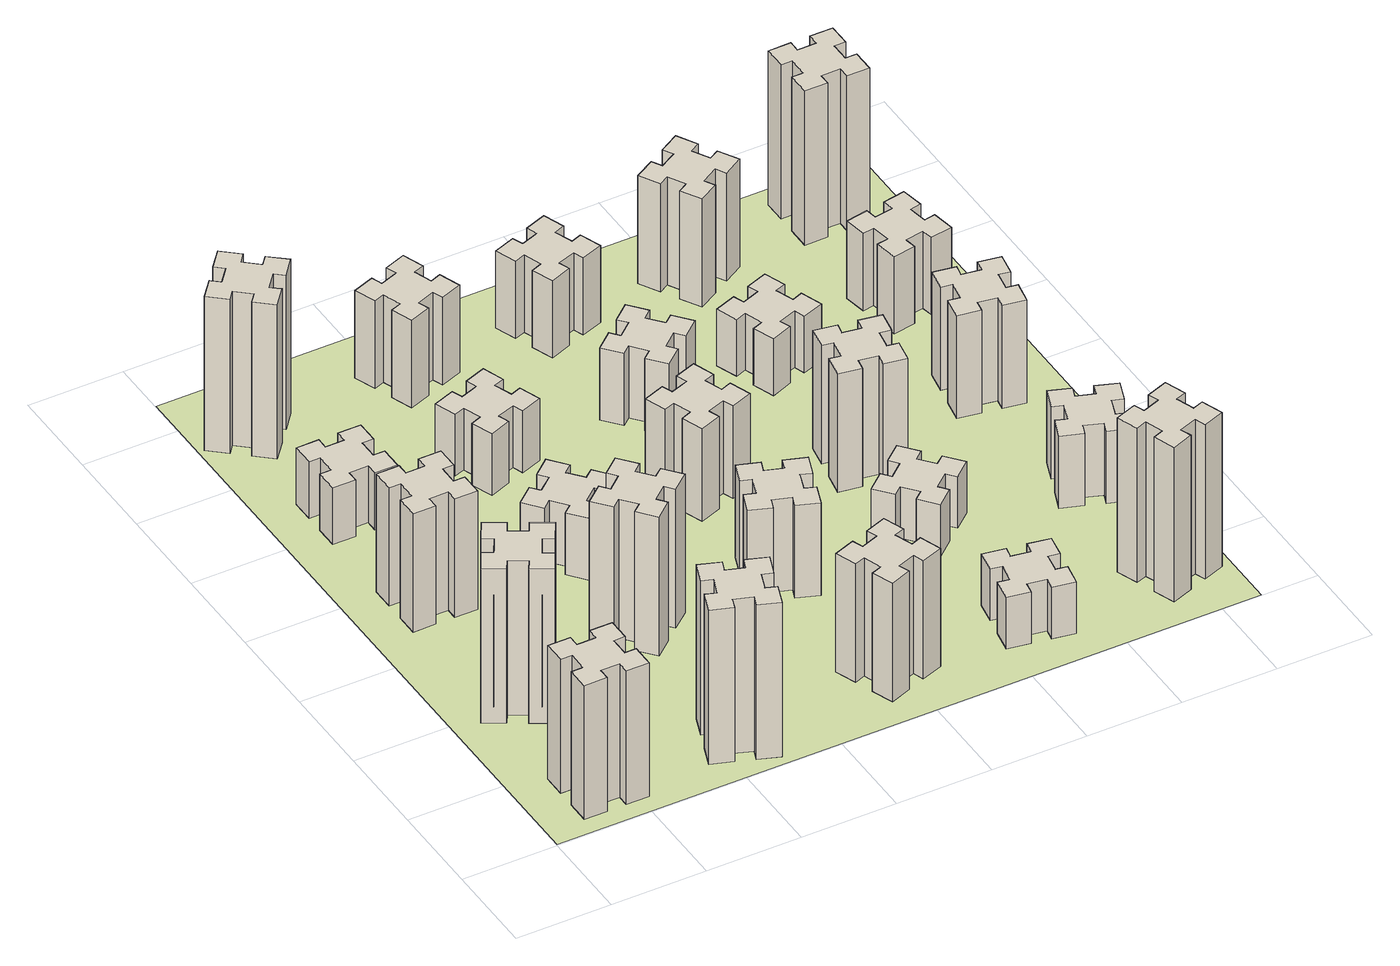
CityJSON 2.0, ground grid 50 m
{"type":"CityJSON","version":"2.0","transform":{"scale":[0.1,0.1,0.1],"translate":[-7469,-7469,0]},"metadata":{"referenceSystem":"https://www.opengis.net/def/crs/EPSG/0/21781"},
"CityObjects":{
"building1":{"type":"Building","attributes":{"class":"1000","function":"1000","usage":"1000","yearOfConstruction":2016,"roofType":"1000","measuredHeight":78,"storeysAboveGround":30,"storeysBelowGround":0},"geometry":[{"type":"Solid","lod":"1","boundaries":[[[[0,1,2,3,4,5,6,7,8,9,10,11,12,13,14,15,16,17,18,19]],[[17,16,20,21]],[[16,15,22,20]],[[15,14,23,22]],[[14,13,24,23]],[[13,12,25,24]],[[12,11,26,25]],[[11,10,27,26]],[[10,9,28,27]],[[9,8,29,28]],[[8,7,30,29]],[[7,6,31,30]],[[6,5,32,31]],[[5,4,33,32]],[[4,3,34,33]],[[3,2,35,34]],[[2,1,36,35]],[[1,0,37,36]],[[0,19,38,37]],[[19,18,39,38]],[[18,17,21,39]],[[24,25,26,27,28,29,30,31,32,33,34,35,36,37,38,39,21,20,22,23]]]]}]},
"building2":{"type":"Building","attributes":{"class":"1000","function":"1000","usage":"1000","yearOfConstruction":2016,"roofType":"1000","measuredHeight":90,"storeysAboveGround":30,"storeysBelowGround":0},"geometry":[{"type":"Solid","lod":"1","boundaries":[[[[40,41,42,43,44,45,46,47,48,49,50,51,52,53,54,55,56,57,58,59]],[[57,56,60,61]],[[56,55,62,60]],[[55,54,63,62]],[[54,53,64,63]],[[53,52,65,64]],[[52,51,66,65]],[[51,50,67,66]],[[50,49,68,67]],[[49,48,69,68]],[[48,47,70,69]],[[47,46,71,70]],[[46,45,72,71]],[[45,44,73,72]],[[44,43,74,73]],[[43,42,75,74]],[[42,41,76,75]],[[41,40,77,76]],[[40,59,78,77]],[[59,58,79,78]],[[58,57,61,79]],[[64,65,66,67,68,69,70,71,72,73,74,75,76,77,78,79,61,60,62,63]]]]}]},
"building3":{"type":"Building","attributes":{"class":"1000","function":"1000","usage":"1000","yearOfConstruction":2016,"roofType":"1000","measuredHeight":69,"storeysAboveGround":30,"storeysBelowGround":0},"geometry":[{"type":"Solid","lod":"1","boundaries":[[[[80,81,82,83,84,85,86,87,88,89,90,91,92,93,94,95,96,97,98,99]],[[97,96,100,101]],[[96,95,102,100]],[[95,94,103,102]],[[94,93,104,103]],[[93,92,105,104]],[[92,91,106,105]],[[91,90,107,106]],[[90,89,108,107]],[[89,88,109,108]],[[88,87,110,109]],[[87,86,111,110]],[[86,85,112,111]],[[85,84,113,112]],[[84,83,114,113]],[[83,82,115,114]],[[82,81,116,115]],[[81,80,117,116]],[[80,99,118,117]],[[99,98,119,118]],[[98,97,101,119]],[[104,105,106,107,108,109,110,111,112,113,114,115,116,117,118,119,101,100,102,103]]]]}]},
"building4":{"type":"Building","attributes":{"class":"1000","function":"1000","usage":"1000","yearOfConstruction":2016,"roofType":"1000","measuredHeight":33,"storeysAboveGround":30,"storeysBelowGround":0},"geometry":[{"type":"Solid","lod":"1","boundaries":[[[[120,121,122,123,124,125,126,127,128,129,130,131,132,133,134,135,136,137,138,139]],[[137,136,140,141]],[[136,135,142,140]],[[135,134,143,142]],[[134,133,144,143]],[[133,132,145,144]],[[132,131,146,145]],[[131,130,147,146]],[[130,129,148,147]],[[129,128,149,148]],[[128,127,150,149]],[[127,126,151,150]],[[126,125,152,151]],[[125,124,153,152]],[[124,123,154,153]],[[123,122,155,154]],[[122,121,156,155]],[[121,120,157,156]],[[120,139,158,157]],[[139,138,159,158]],[[138,137,141,159]],[[144,145,146,147,148,149,150,151,152,153,154,155,156,157,158,159,141,140,142,143]]]]}]},
"building5":{"type":"Building","attributes":{"class":"1000","function":"1000","usage":"1000","yearOfConstruction":2016,"roofType":"1000","measuredHeight":90,"storeysAboveGround":30,"storeysBelowGround":0},"geometry":[{"type":"Solid","lod":"1","boundaries":[[[[160,161,162,163,164,165,166,167,168,169,170,171,172,173,174,175,176,177,178,179]],[[177,176,180,181]],[[176,175,182,180]],[[175,174,183,182]],[[174,173,184,183]],[[173,172,185,184]],[[172,171,186,185]],[[171,170,187,186]],[[170,169,188,187]],[[169,168,189,188]],[[168,167,190,189]],[[167,166,191,190]],[[166,165,192,191]],[[165,164,193,192]],[[164,163,194,193]],[[163,162,195,194]],[[162,161,196,195]],[[161,160,197,196]],[[160,179,198,197]],[[179,178,199,198]],[[178,177,181,199]],[[184,185,186,187,188,189,190,191,192,193,194,195,196,197,198,199,181,180,182,183]]]]}]},
"building6":{"type":"Building","attributes":{"class":"1000","function":"1000","usage":"1000","yearOfConstruction":2016,"roofType":"1000","measuredHeight":90,"storeysAboveGround":30,"storeysBelowGround":0},"geometry":[{"type":"Solid","lod":"1","boundaries":[[[[200,201,202,203,204,205,206,207,208,209,210,211,212,213,214,215,216,217,218,219]],[[217,216,220,221]],[[216,215,222,220]],[[215,214,223,222]],[[214,213,224,223]],[[213,212,225,224]],[[212,211,226,225]],[[211,210,227,226]],[[210,209,228,227]],[[209,208,229,228]],[[208,207,230,229]],[[207,206,231,230]],[[206,205,232,231]],[[205,204,233,232]],[[204,203,234,233]],[[203,202,235,234]],[[202,201,236,235]],[[201,200,237,236]],[[200,219,238,237]],[[219,218,239,238]],[[218,217,221,239]],[[224,225,226,227,228,229,230,231,232,233,234,235,236,237,238,239,221,220,222,223]]]]}]},
"building7":{"type":"Building","attributes":{"class":"1000","function":"1000","usage":"1000","yearOfConstruction":2016,"roofType":"1000","measuredHeight":81,"storeysAboveGround":30,"storeysBelowGround":0},"geometry":[{"type":"Solid","lod":"1","boundaries":[[[[240,241,242,243,244,245,246,247,248,249,250,251,252,253,254,255,256,257,258,259]],[[257,256,260,261]],[[256,255,262,260]],[[255,254,263,262]],[[254,253,264,263]],[[253,252,265,264]],[[252,251,266,265]],[[251,250,267,266]],[[250,249,268,267]],[[249,248,269,268]],[[248,247,270,269]],[[247,246,271,270]],[[246,245,272,271]],[[245,244,273,272]],[[244,243,274,273]],[[243,242,275,274]],[[242,241,276,275]],[[241,240,277,276]],[[240,259,278,277]],[[259,258,279,278]],[[258,257,261,279]],[[264,265,266,267,268,269,270,271,272,273,274,275,276,277,278,279,261,260,262,263]]]]}]},
"building8":{"type":"Building","attributes":{"class":"1000","function":"1000","usage":"1000","yearOfConstruction":2016,"roofType":"1000","measuredHeight":36,"storeysAboveGround":30,"storeysBelowGround":0},"geometry":[{"type":"Solid","lod":"1","boundaries":[[[[280,281,282,283,284,285,286,287,288,289,290,291,292,293,294,295,296,297,298,299]],[[297,296,300,301]],[[296,295,302,300]],[[295,294,303,302]],[[294,293,304,303]],[[293,292,305,304]],[[292,291,306,305]],[[291,290,307,306]],[[290,289,308,307]],[[289,288,309,308]],[[288,287,310,309]],[[287,286,311,310]],[[286,285,312,311]],[[285,284,313,312]],[[284,283,314,313]],[[283,282,315,314]],[[282,281,316,315]],[[281,280,317,316]],[[280,299,318,317]],[[299,298,319,318]],[[298,297,301,319]],[[304,305,306,307,308,309,310,311,312,313,314,315,316,317,318,319,301,300,302,303]]]]}]},
"building9":{"type":"Building","attributes":{"class":"1000","function":"1000","usage":"1000","yearOfConstruction":2016,"roofType":"1000","measuredHeight":36,"storeysAboveGround":30,"storeysBelowGround":0},"geometry":[{"type":"Solid","lod":"1","boundaries":[[[[320,321,322,323,324,325,326,327,328,329,330,331,332,333,334,335,336,337,338,339]],[[337,336,340,341]],[[336,335,342,340]],[[335,334,343,342]],[[334,333,344,343]],[[333,332,345,344]],[[332,331,346,345]],[[331,330,347,346]],[[330,329,348,347]],[[329,328,349,348]],[[328,327,350,349]],[[327,326,351,350]],[[326,325,352,351]],[[325,324,353,352]],[[324,323,354,353]],[[323,322,355,354]],[[322,321,356,355]],[[321,320,357,356]],[[320,339,358,357]],[[339,338,359,358]],[[338,337,341,359]],[[344,345,346,347,348,349,350,351,352,353,354,355,356,357,358,359,341,340,342,343]]]]}]},
"building10":{"type":"Building","attributes":{"class":"1000","function":"1000","usage":"1000","yearOfConstruction":2016,"roofType":"1000","measuredHeight":69,"storeysAboveGround":30,"storeysBelowGround":0},"geometry":[{"type":"Solid","lod":"1","boundaries":[[[[360,361,362,363,364,365,366,367,368,369,370,371,372,373,374,375,376,377,378,379]],[[377,376,380,381]],[[376,375,382,380]],[[375,374,383,382]],[[374,373,384,383]],[[373,372,385,384]],[[372,371,386,385]],[[371,370,387,386]],[[370,369,388,387]],[[369,368,389,388]],[[368,367,390,389]],[[367,366,391,390]],[[366,365,392,391]],[[365,364,393,392]],[[364,363,394,393]],[[363,362,395,394]],[[362,361,396,395]],[[361,360,397,396]],[[360,379,398,397]],[[379,378,399,398]],[[378,377,381,399]],[[384,385,386,387,388,389,390,391,392,393,394,395,396,397,398,399,381,380,382,383]]]]}]},
"building11":{"type":"Building","attributes":{"class":"1000","function":"1000","usage":"1000","yearOfConstruction":2016,"roofType":"1000","measuredHeight":51,"storeysAboveGround":30,"storeysBelowGround":0},"geometry":[{"type":"Solid","lod":"1","boundaries":[[[[400,401,402,403,404,405,406,407,408,409,410,411,412,413,414,415,416,417,418,419]],[[417,416,420,421]],[[416,415,422,420]],[[415,414,423,422]],[[414,413,424,423]],[[413,412,425,424]],[[412,411,426,425]],[[411,410,427,426]],[[410,409,428,427]],[[409,408,429,428]],[[408,407,430,429]],[[407,406,431,430]],[[406,405,432,431]],[[405,404,433,432]],[[404,403,434,433]],[[403,402,435,434]],[[402,401,436,435]],[[401,400,437,436]],[[400,419,438,437]],[[419,418,439,438]],[[418,417,421,439]],[[424,425,426,427,428,429,430,431,432,433,434,435,436,437,438,439,421,420,422,423]]]]}]},
"building12":{"type":"Building","attributes":{"class":"1000","function":"1000","usage":"1000","yearOfConstruction":2016,"roofType":"1000","measuredHeight":54,"storeysAboveGround":30,"storeysBelowGround":0},"geometry":[{"type":"Solid","lod":"1","boundaries":[[[[440,441,442,443,444,445,446,447,448,449,450,451,452,453,454,455,456,457,458,459]],[[457,456,460,461]],[[456,455,462,460]],[[455,454,463,462]],[[454,453,464,463]],[[453,452,465,464]],[[452,451,466,465]],[[451,450,467,466]],[[450,449,468,467]],[[449,448,469,468]],[[448,447,470,469]],[[447,446,471,470]],[[446,445,472,471]],[[445,444,473,472]],[[444,443,474,473]],[[443,442,475,474]],[[442,441,476,475]],[[441,440,477,476]],[[440,459,478,477]],[[459,458,479,478]],[[458,457,461,479]],[[464,465,466,467,468,469,470,471,472,473,474,475,476,477,478,479,461,460,462,463]]]]}]},
"building13":{"type":"Building","attributes":{"class":"1000","function":"1000","usage":"1000","yearOfConstruction":2016,"roofType":"1000","measuredHeight":54,"storeysAboveGround":30,"storeysBelowGround":0},"geometry":[{"type":"Solid","lod":"1","boundaries":[[[[480,481,482,483,484,485,486,487,488,489,490,491,492,493,494,495,496,497,498,499]],[[497,496,500,501]],[[496,495,502,500]],[[495,494,503,502]],[[494,493,504,503]],[[493,492,505,504]],[[492,491,506,505]],[[491,490,507,506]],[[490,489,508,507]],[[489,488,509,508]],[[488,487,510,509]],[[487,486,511,510]],[[486,485,512,511]],[[485,484,513,512]],[[484,483,514,513]],[[483,482,515,514]],[[482,481,516,515]],[[481,480,517,516]],[[480,499,518,517]],[[499,498,519,518]],[[498,497,501,519]],[[504,505,506,507,508,509,510,511,512,513,514,515,516,517,518,519,501,500,502,503]]]]}]},
"building14":{"type":"Building","attributes":{"class":"1000","function":"1000","usage":"1000","yearOfConstruction":2016,"roofType":"1000","measuredHeight":42,"storeysAboveGround":30,"storeysBelowGround":0},"geometry":[{"type":"Solid","lod":"1","boundaries":[[[[520,521,522,523,524,525,526,527,528,529,530,531,532,533,534,535,536,537,538,539]],[[537,536,540,541]],[[536,535,542,540]],[[535,534,543,542]],[[534,533,544,543]],[[533,532,545,544]],[[532,531,546,545]],[[531,530,547,546]],[[530,529,548,547]],[[529,528,549,548]],[[528,527,550,549]],[[527,526,551,550]],[[526,525,552,551]],[[525,524,553,552]],[[524,523,554,553]],[[523,522,555,554]],[[522,521,556,555]],[[521,520,557,556]],[[520,539,558,557]],[[539,538,559,558]],[[538,537,541,559]],[[544,545,546,547,548,549,550,551,552,553,554,555,556,557,558,559,541,540,542,543]]]]}]},
"building15":{"type":"Building","attributes":{"class":"1000","function":"1000","usage":"1000","yearOfConstruction":2016,"roofType":"1000","measuredHeight":30,"storeysAboveGround":30,"storeysBelowGround":0},"geometry":[{"type":"Solid","lod":"1","boundaries":[[[[560,561,562,563,564,565,566,567,568,569,570,571,572,573,574,575,576,577,578,579]],[[577,576,580,581]],[[576,575,582,580]],[[575,574,583,582]],[[574,573,584,583]],[[573,572,585,584]],[[572,571,586,585]],[[571,570,587,586]],[[570,569,588,587]],[[569,568,589,588]],[[568,567,590,589]],[[567,566,591,590]],[[566,565,592,591]],[[565,564,593,592]],[[564,563,594,593]],[[563,562,595,594]],[[562,561,596,595]],[[561,560,597,596]],[[560,579,598,597]],[[579,578,599,598]],[[578,577,581,599]],[[584,585,586,587,588,589,590,591,592,593,594,595,596,597,598,599,581,580,582,583]]]]}]},
"building16":{"type":"Building","attributes":{"class":"1000","function":"1000","usage":"1000","yearOfConstruction":2016,"roofType":"1000","measuredHeight":45,"storeysAboveGround":30,"storeysBelowGround":0},"geometry":[{"type":"Solid","lod":"1","boundaries":[[[[600,601,602,603,604,605,606,607,608,609,610,611,612,613,614,615,616,617,618,619]],[[617,616,620,621]],[[616,615,622,620]],[[615,614,623,622]],[[614,613,624,623]],[[613,612,625,624]],[[612,611,626,625]],[[611,610,627,626]],[[610,609,628,627]],[[609,608,629,628]],[[608,607,630,629]],[[607,606,631,630]],[[606,605,632,631]],[[605,604,633,632]],[[604,603,634,633]],[[603,602,635,634]],[[602,601,636,635]],[[601,600,637,636]],[[600,619,638,637]],[[619,618,639,638]],[[618,617,621,639]],[[624,625,626,627,628,629,630,631,632,633,634,635,636,637,638,639,621,620,622,623]]]]}]},
"building17":{"type":"Building","attributes":{"class":"1000","function":"1000","usage":"1000","yearOfConstruction":2016,"roofType":"1000","measuredHeight":30,"storeysAboveGround":30,"storeysBelowGround":0},"geometry":[{"type":"Solid","lod":"1","boundaries":[[[[640,641,642,643,644,645,646,647,648,649,650,651,652,653,654,655,656,657,658,659]],[[657,656,660,661]],[[656,655,662,660]],[[655,654,663,662]],[[654,653,664,663]],[[653,652,665,664]],[[652,651,666,665]],[[651,650,667,666]],[[650,649,668,667]],[[649,648,669,668]],[[648,647,670,669]],[[647,646,671,670]],[[646,645,672,671]],[[645,644,673,672]],[[644,643,674,673]],[[643,642,675,674]],[[642,641,676,675]],[[641,640,677,676]],[[640,659,678,677]],[[659,658,679,678]],[[658,657,661,679]],[[664,665,666,667,668,669,670,671,672,673,674,675,676,677,678,679,661,660,662,663]]]]}]},
"building18":{"type":"Building","attributes":{"class":"1000","function":"1000","usage":"1000","yearOfConstruction":2016,"roofType":"1000","measuredHeight":69,"storeysAboveGround":30,"storeysBelowGround":0},"geometry":[{"type":"Solid","lod":"1","boundaries":[[[[680,681,682,683,684,685,686,687,688,689,690,691,692,693,694,695,696,697,698,699]],[[697,696,700,701]],[[696,695,702,700]],[[695,694,703,702]],[[694,693,704,703]],[[693,692,705,704]],[[692,691,706,705]],[[691,690,707,706]],[[690,689,708,707]],[[689,688,709,708]],[[688,687,710,709]],[[687,686,711,710]],[[686,685,712,711]],[[685,684,713,712]],[[684,683,714,713]],[[683,682,715,714]],[[682,681,716,715]],[[681,680,717,716]],[[680,699,718,717]],[[699,698,719,718]],[[698,697,701,719]],[[704,705,706,707,708,709,710,711,712,713,714,715,716,717,718,719,701,700,702,703]]]]}]},
"building19":{"type":"Building","attributes":{"class":"1000","function":"1000","usage":"1000","yearOfConstruction":2016,"roofType":"1000","measuredHeight":33,"storeysAboveGround":30,"storeysBelowGround":0},"geometry":[{"type":"Solid","lod":"1","boundaries":[[[[720,721,722,723,724,725,726,727,728,729,730,731,732,733,734,735,736,737,738,739]],[[737,736,740,741]],[[736,735,742,740]],[[735,734,743,742]],[[734,733,744,743]],[[733,732,745,744]],[[732,731,746,745]],[[731,730,747,746]],[[730,729,748,747]],[[729,728,749,748]],[[728,727,750,749]],[[727,726,751,750]],[[726,725,752,751]],[[725,724,753,752]],[[724,723,754,753]],[[723,722,755,754]],[[722,721,756,755]],[[721,720,757,756]],[[720,739,758,757]],[[739,738,759,758]],[[738,737,741,759]],[[744,745,746,747,748,749,750,751,752,753,754,755,756,757,758,759,741,740,742,743]]]]}]},
"building20":{"type":"Building","attributes":{"class":"1000","function":"1000","usage":"1000","yearOfConstruction":2016,"roofType":"1000","measuredHeight":90,"storeysAboveGround":30,"storeysBelowGround":0},"geometry":[{"type":"Solid","lod":"1","boundaries":[[[[760,761,762,763,764,765,766,767,768,769,770,771,772,773,774,775,776,777,778,779]],[[777,776,780,781]],[[776,775,782,780]],[[775,774,783,782]],[[774,773,784,783]],[[773,772,785,784]],[[772,771,786,785]],[[771,770,787,786]],[[770,769,788,787]],[[769,768,789,788]],[[768,767,790,789]],[[767,766,791,790]],[[766,765,792,791]],[[765,764,793,792]],[[764,763,794,793]],[[763,762,795,794]],[[762,761,796,795]],[[761,760,797,796]],[[760,779,798,797]],[[779,778,799,798]],[[778,777,781,799]],[[784,785,786,787,788,789,790,791,792,793,794,795,796,797,798,799,781,780,782,783]]]]}]},
"building21":{"type":"Building","attributes":{"class":"1000","function":"1000","usage":"1000","yearOfConstruction":2016,"roofType":"1000","measuredHeight":63,"storeysAboveGround":30,"storeysBelowGround":0},"geometry":[{"type":"Solid","lod":"1","boundaries":[[[[800,801,802,803,804,805,806,807,808,809,810,811,812,813,814,815,816,817,818,819]],[[817,816,820,821]],[[816,815,822,820]],[[815,814,823,822]],[[814,813,824,823]],[[813,812,825,824]],[[812,811,826,825]],[[811,810,827,826]],[[810,809,828,827]],[[809,808,829,828]],[[808,807,830,829]],[[807,806,831,830]],[[806,805,832,831]],[[805,804,833,832]],[[804,803,834,833]],[[803,802,835,834]],[[802,801,836,835]],[[801,800,837,836]],[[800,819,838,837]],[[819,818,839,838]],[[818,817,821,839]],[[824,825,826,827,828,829,830,831,832,833,834,835,836,837,838,839,821,820,822,823]]]]}]},
"building22":{"type":"Building","attributes":{"class":"1000","function":"1000","usage":"1000","yearOfConstruction":2016,"roofType":"1000","measuredHeight":42,"storeysAboveGround":30,"storeysBelowGround":0},"geometry":[{"type":"Solid","lod":"1","boundaries":[[[[840,841,842,843,844,845,846,847,848,849,850,851,852,853,854,855,856,857,858,859]],[[857,856,860,861]],[[856,855,862,860]],[[855,854,863,862]],[[854,853,864,863]],[[853,852,865,864]],[[852,851,866,865]],[[851,850,867,866]],[[850,849,868,867]],[[849,848,869,868]],[[848,847,870,869]],[[847,846,871,870]],[[846,845,872,871]],[[845,844,873,872]],[[844,843,874,873]],[[843,842,875,874]],[[842,841,876,875]],[[841,840,877,876]],[[840,859,878,877]],[[859,858,879,878]],[[858,857,861,879]],[[864,865,866,867,868,869,870,871,872,873,874,875,876,877,878,879,861,860,862,863]]]]}]},
"building23":{"type":"Building","attributes":{"class":"1000","function":"1000","usage":"1000","yearOfConstruction":2016,"roofType":"1000","measuredHeight":60,"storeysAboveGround":30,"storeysBelowGround":0},"geometry":[{"type":"Solid","lod":"1","boundaries":[[[[880,881,882,883,884,885,886,887,888,889,890,891,892,893,894,895,896,897,898,899]],[[897,896,900,901]],[[896,895,902,900]],[[895,894,903,902]],[[894,893,904,903]],[[893,892,905,904]],[[892,891,906,905]],[[891,890,907,906]],[[890,889,908,907]],[[889,888,909,908]],[[888,887,910,909]],[[887,886,911,910]],[[886,885,912,911]],[[885,884,913,912]],[[884,883,914,913]],[[883,882,915,914]],[[882,881,916,915]],[[881,880,917,916]],[[880,899,918,917]],[[899,898,919,918]],[[898,897,901,919]],[[904,905,906,907,908,909,910,911,912,913,914,915,916,917,918,919,901,900,902,903]]]]}]},
"building24":{"type":"Building","attributes":{"class":"1000","function":"1000","usage":"1000","yearOfConstruction":2016,"roofType":"1000","measuredHeight":45,"storeysAboveGround":30,"storeysBelowGround":0},"geometry":[{"type":"Solid","lod":"1","boundaries":[[[[920,921,922,923,924,925,926,927,928,929,930,931,932,933,934,935,936,937,938,939]],[[937,936,940,941]],[[936,935,942,940]],[[935,934,943,942]],[[934,933,944,943]],[[933,932,945,944]],[[932,931,946,945]],[[931,930,947,946]],[[930,929,948,947]],[[929,928,949,948]],[[928,927,950,949]],[[927,926,951,950]],[[926,925,952,951]],[[925,924,953,952]],[[924,923,954,953]],[[923,922,955,954]],[[922,921,956,955]],[[921,920,957,956]],[[920,939,958,957]],[[939,938,959,958]],[[938,937,941,959]],[[944,945,946,947,948,949,950,951,952,953,954,955,956,957,958,959,941,940,942,943]]]]}]},
"building25":{"type":"Building","attributes":{"class":"1000","function":"1000","usage":"1000","yearOfConstruction":2016,"roofType":"1000","measuredHeight":90,"storeysAboveGround":30,"storeysBelowGround":0},"geometry":[{"type":"Solid","lod":"1","boundaries":[[[[960,961,962,963,964,965,966,967,968,969,970,971,972,973,974,975,976,977,978,979]],[[977,976,980,981]],[[976,975,982,980]],[[975,974,983,982]],[[974,973,984,983]],[[973,972,985,984]],[[972,971,986,985]],[[971,970,987,986]],[[970,969,988,987]],[[969,968,989,988]],[[968,967,990,989]],[[967,966,991,990]],[[966,965,992,991]],[[965,964,993,992]],[[964,963,994,993]],[[963,962,995,994]],[[962,961,996,995]],[[961,960,997,996]],[[960,979,998,997]],[[979,978,999,998]],[[978,977,981,999]],[[984,985,986,987,988,989,990,991,992,993,994,995,996,997,998,999,981,980,982,983]]]]}]},
"landuse1":{"type":"LandUse","attributes":{"name":"plot1","function":"1010"},"geometry":[{"type":"MultiSurface","lod":"1","boundaries":[[[1000,1001,1002,1003]]]}]}
},
"vertices":[
[265,325,0],[265,225,0],[205,225,0],[205,105,0],[325,105,0],[325,165,0],[425,165,0],[425,105,0],[545,105,0],[545,225,0],[485,225,0],[485,325,0],[545,325,0],[545,445,0],[425,445,0],[425,385,0],[325,385,0],[325,445,0],[205,445,0],[205,325,0],[325,385,780],[325,445,780],[425,385,780],[425,445,780],[545,445,780],[545,325,780],[485,325,780],[485,225,780],[545,225,780],[545,105,780],[425,105,780],[425,165,780],[325,165,780],[325,105,780],[205,105,780],[205,225,780],[265,225,780],[265,325,780],[205,325,780],[205,445,780],
[277,945,0],[364,895,0],[334,843,0],[438,783,0],[498,887,0],[446,917,0],[496,1004,0],[548,974,0],[608,1078,0],[504,1138,0],[474,1086,0],[387,1136,0],[417,1188,0],[313,1248,0],[253,1144,0],[305,1114,0],[255,1027,0],[203,1057,0],[143,953,0],[247,893,0],[255,1027,900],[203,1057,900],[305,1114,900],[253,1144,900],[313,1248,900],[417,1188,900],[387,1136,900],[474,1086,900],[504,1138,900],[608,1078,900],[548,974,900],[496,1004,900],[446,917,900],[498,887,900],[438,783,900],[334,843,900],[364,895,900],[277,945,900],[247,893,900],[143,953,900],
[325,1745,0],[425,1745,0],[425,1685,0],[545,1685,0],[545,1805,0],[485,1805,0],[485,1905,0],[545,1905,0],[545,2025,0],[425,2025,0],[425,1965,0],[325,1965,0],[325,2025,0],[205,2025,0],[205,1905,0],[265,1905,0],[265,1805,0],[205,1805,0],[205,1685,0],[325,1685,0],[265,1805,690],[205,1805,690],[265,1905,690],[205,1905,690],[205,2025,690],[325,2025,690],[325,1965,690],[425,1965,690],[425,2025,690],[545,2025,690],[545,1905,690],[485,1905,690],[485,1805,690],[545,1805,690],[545,1685,690],[425,1685,690],[425,1745,690],[325,1745,690],[325,1685,690],[205,1685,690],
[485,2545,0],[485,2645,0],[545,2645,0],[545,2765,0],[425,2765,0],[425,2705,0],[325,2705,0],[325,2765,0],[205,2765,0],[205,2645,0],[265,2645,0],[265,2545,0],[205,2545,0],[205,2425,0],[325,2425,0],[325,2485,0],[425,2485,0],[425,2425,0],[545,2425,0],[545,2545,0],[425,2485,330],[425,2425,330],[325,2485,330],[325,2425,330],[205,2425,330],[205,2545,330],[265,2545,330],[265,2645,330],[205,2645,330],[205,2765,330],[325,2765,330],[325,2705,330],[425,2705,330],[425,2765,330],[545,2765,330],[545,2645,330],[485,2645,330],[485,2545,330],[545,2545,330],[545,2425,330],
[1029,360,0],[995,266,0],[939,287,0],[897,174,0],[1010,133,0],[1031,189,0],[1125,155,0],[1104,99,0],[1217,57,0],[1258,170,0],[1202,191,0],[1236,285,0],[1292,264,0],[1333,377,0],[1220,418,0],[1200,362,0],[1106,396,0],[1127,452,0],[1014,493,0],[973,380,0],[1106,396,900],[1127,452,900],[1200,362,900],[1220,418,900],[1333,377,900],[1292,264,900],[1236,285,900],[1202,191,900],[1258,170,900],[1217,57,900],[1104,99,900],[1125,155,900],[1031,189,900],[1010,133,900],[897,174,900],[939,287,900],[995,266,900],[1029,360,900],[973,380,900],[1014,493,900],
[384,3387,0],[308,3452,0],[346,3498,0],[254,3575,0],[177,3483,0],[223,3444,0],[159,3368,0],[113,3406,0],[36,3314,0],[128,3237,0],[166,3283,0],[243,3219,0],[204,3173,0],[296,3096,0],[373,3188,0],[327,3226,0],[392,3303,0],[438,3264,0],[515,3356,0],[423,3433,0],[392,3303,900],[438,3264,900],[327,3226,900],[373,3188,900],[296,3096,900],[204,3173,900],[243,3219,900],[166,3283,900],[128,3237,900],[36,3314,900],[113,3406,900],[159,3368,900],[223,3444,900],[177,3483,900],[254,3575,900],[346,3498,900],[308,3452,900],[384,3387,900],[423,3433,900],[515,3356,900],
[1083,1332,0],[1006,1267,0],[968,1313,0],[876,1236,0],[953,1144,0],[999,1183,0],[1063,1106,0],[1017,1068,0],[1094,976,0],[1186,1053,0],[1148,1099,0],[1224,1163,0],[1263,1117,0],[1355,1194,0],[1278,1286,0],[1232,1248,0],[1167,1324,0],[1213,1363,0],[1136,1455,0],[1044,1378,0],[1167,1324,810],[1213,1363,810],[1232,1248,810],[1278,1286,810],[1355,1194,810],[1263,1117,810],[1224,1163,810],[1148,1099,810],[1186,1053,810],[1094,976,810],[1017,1068,810],[1063,1106,810],[999,1183,810],[953,1144,810],[876,1236,810],[968,1313,810],[1006,1267,810],[1083,1332,810],[1044,1378,810],[1136,1455,810],
[1083,1972,0],[1006,1907,0],[968,1953,0],[876,1876,0],[953,1784,0],[999,1823,0],[1063,1746,0],[1017,1708,0],[1094,1616,0],[1186,1693,0],[1148,1739,0],[1224,1803,0],[1263,1757,0],[1355,1834,0],[1278,1926,0],[1232,1888,0],[1167,1964,0],[1213,2003,0],[1136,2095,0],[1044,2018,0],[1167,1964,360],[1213,2003,360],[1232,1888,360],[1278,1926,360],[1355,1834,360],[1263,1757,360],[1224,1803,360],[1148,1739,360],[1186,1693,360],[1094,1616,360],[1017,1708,360],[1063,1746,360],[999,1823,360],[953,1784,360],[876,1876,360],[968,1953,360],[1006,1907,360],[1083,1972,360],[1044,2018,360],[1136,2095,360],
[1106,2475,0],[1200,2509,0],[1220,2453,0],[1333,2494,0],[1292,2607,0],[1236,2586,0],[1202,2680,0],[1258,2700,0],[1217,2813,0],[1104,2772,0],[1125,2716,0],[1031,2682,0],[1010,2738,0],[897,2697,0],[939,2584,0],[995,2605,0],[1029,2511,0],[973,2490,0],[1014,2377,0],[1127,2419,0],[1029,2511,360],[973,2490,360],[995,2605,360],[939,2584,360],[897,2697,360],[1010,2738,360],[1031,2682,360],[1125,2716,360],[1104,2772,360],[1217,2813,360],[1258,2700,360],[1202,2680,360],[1236,2586,360],[1292,2607,360],[1333,2494,360],[1220,2453,360],[1200,2509,360],[1106,2475,360],[1127,2419,360],[1014,2377,360],
[1965,496,0],[1871,462,0],[1850,518,0],[1737,477,0],[1779,364,0],[1835,385,0],[1869,291,0],[1813,270,0],[1854,157,0],[1967,199,0],[1946,255,0],[2040,289,0],[2060,233,0],[2173,274,0],[2132,387,0],[2076,366,0],[2042,460,0],[2098,480,0],[2057,593,0],[1944,552,0],[2042,460,690],[2098,480,690],[2076,366,690],[2132,387,690],[2173,274,690],[2060,233,690],[2040,289,690],[1946,255,690],[1967,199,690],[1854,157,690],[1813,270,690],[1869,291,690],[1835,385,690],[1779,364,690],[1737,477,690],[1850,518,690],[1871,462,690],[1965,496,690],[1944,552,690],[2057,593,690],
[1125,3456,0],[1031,3422,0],[1010,3478,0],[897,3437,0],[939,3324,0],[995,3345,0],[1029,3251,0],[973,3230,0],[1014,3117,0],[1127,3159,0],[1106,3215,0],[1200,3249,0],[1220,3193,0],[1333,3234,0],[1292,3347,0],[1236,3326,0],[1202,3420,0],[1258,3440,0],[1217,3553,0],[1104,3512,0],[1202,3420,510],[1258,3440,510],[1236,3326,510],[1292,3347,510],[1333,3234,510],[1220,3193,510],[1200,3249,510],[1106,3215,510],[1127,3159,510],[1014,3117,510],[973,3230,510],[1029,3251,510],[995,3345,510],[939,3324,510],[897,3437,510],[1010,3478,510],[1031,3422,510],[1125,3456,510],[1104,3512,510],[1217,3553,510],
[1769,1300,0],[1735,1206,0],[1679,1227,0],[1637,1114,0],[1750,1073,0],[1771,1129,0],[1865,1095,0],[1844,1039,0],[1957,997,0],[1998,1110,0],[1942,1131,0],[1976,1225,0],[2032,1204,0],[2073,1317,0],[1960,1358,0],[1940,1302,0],[1846,1336,0],[1867,1392,0],[1754,1433,0],[1713,1320,0],[1846,1336,540],[1867,1392,540],[1940,1302,540],[1960,1358,540],[2073,1317,540],[2032,1204,540],[1976,1225,540],[1942,1131,540],[1998,1110,540],[1957,997,540],[1844,1039,540],[1865,1095,540],[1771,1129,540],[1750,1073,540],[1637,1114,540],[1679,1227,540],[1735,1206,540],[1769,1300,540],[1713,1320,540],[1754,1433,540],
[1846,1835,0],[1940,1869,0],[1960,1813,0],[2073,1854,0],[2032,1967,0],[1976,1946,0],[1942,2040,0],[1998,2060,0],[1957,2173,0],[1844,2132,0],[1865,2076,0],[1771,2042,0],[1750,2098,0],[1637,2057,0],[1679,1944,0],[1735,1965,0],[1769,1871,0],[1713,1850,0],[1754,1737,0],[1867,1779,0],[1769,1871,540],[1713,1850,540],[1735,1965,540],[1679,1944,540],[1637,2057,540],[1750,2098,540],[1771,2042,540],[1865,2076,540],[1844,2132,540],[1957,2173,540],[1998,2060,540],[1942,2040,540],[1976,1946,540],[2032,1967,540],[2073,1854,540],[1960,1813,540],[1940,1869,540],[1846,1835,540],[1867,1779,540],[1754,1737,540],
[1988,2479,0],[2064,2543,0],[2103,2497,0],[2195,2574,0],[2118,2666,0],[2072,2628,0],[2007,2704,0],[2053,2743,0],[1976,2835,0],[1884,2758,0],[1923,2712,0],[1846,2647,0],[1808,2693,0],[1716,2616,0],[1793,2524,0],[1839,2563,0],[1903,2486,0],[1857,2448,0],[1934,2356,0],[2026,2433,0],[1903,2486,420],[1857,2448,420],[1839,2563,420],[1793,2524,420],[1716,2616,420],[1808,2693,420],[1846,2647,420],[1923,2712,420],[1884,2758,420],[1976,2835,420],[2053,2743,420],[2007,2704,420],[2072,2628,420],[2118,2666,420],[2195,2574,420],[2103,2497,420],[2064,2543,420],[1988,2479,420],[2026,2433,420],[1934,2356,420],
[2596,444,0],[2578,345,0],[2519,356,0],[2498,237,0],[2617,217,0],[2627,276,0],[2725,258,0],[2715,199,0],[2833,178,0],[2854,297,0],[2795,307,0],[2812,405,0],[2871,395,0],[2892,513,0],[2774,534,0],[2764,475,0],[2665,492,0],[2676,551,0],[2557,572,0],[2537,454,0],[2665,492,300],[2676,551,300],[2764,475,300],[2774,534,300],[2892,513,300],[2871,395,300],[2812,405,300],[2795,307,300],[2854,297,300],[2833,178,300],[2715,199,300],[2725,258,300],[2627,276,300],[2617,217,300],[2498,237,300],[2519,356,300],[2578,345,300],[2596,444,300],[2537,454,300],[2557,572,300],
[1865,3456,0],[1771,3422,0],[1750,3478,0],[1637,3437,0],[1679,3324,0],[1735,3345,0],[1769,3251,0],[1713,3230,0],[1754,3117,0],[1867,3159,0],[1846,3215,0],[1940,3249,0],[1960,3193,0],[2073,3234,0],[2032,3347,0],[1976,3326,0],[1942,3420,0],[1998,3440,0],[1957,3553,0],[1844,3512,0],[1942,3420,450],[1998,3440,450],[1976,3326,450],[2032,3347,450],[2073,3234,450],[1960,3193,450],[1940,3249,450],[1846,3215,450],[1867,3159,450],[1754,3117,450],[1713,3230,450],[1769,3251,450],[1735,3345,450],[1679,3324,450],[1637,3437,450],[1750,3478,450],[1771,3422,450],[1865,3456,450],[1844,3512,450],[1957,3553,450],
[2628,1099,0],[2704,1163,0],[2743,1117,0],[2835,1194,0],[2758,1286,0],[2712,1248,0],[2647,1324,0],[2693,1363,0],[2616,1455,0],[2524,1378,0],[2563,1332,0],[2486,1267,0],[2448,1313,0],[2356,1236,0],[2433,1144,0],[2479,1183,0],[2543,1106,0],[2497,1068,0],[2574,976,0],[2666,1053,0],[2543,1106,300],[2497,1068,300],[2479,1183,300],[2433,1144,300],[2356,1236,300],[2448,1313,300],[2486,1267,300],[2563,1332,300],[2524,1378,300],[2616,1455,300],[2693,1363,300],[2647,1324,300],[2712,1248,300],[2758,1286,300],[2835,1194,300],[2743,1117,300],[2704,1163,300],[2628,1099,300],[2666,1053,300],[2574,976,300],
[2695,1687,0],[2712,1785,0],[2771,1775,0],[2792,1893,0],[2674,1914,0],[2664,1855,0],[2565,1872,0],[2576,1931,0],[2457,1952,0],[2437,1834,0],[2496,1824,0],[2478,1725,0],[2419,1736,0],[2398,1617,0],[2517,1597,0],[2527,1656,0],[2625,1638,0],[2615,1579,0],[2733,1558,0],[2754,1677,0],[2625,1638,690],[2615,1579,690],[2527,1656,690],[2517,1597,690],[2398,1617,690],[2419,1736,690],[2478,1725,690],[2496,1824,690],[2437,1834,690],[2457,1952,690],[2576,1931,690],[2565,1872,690],[2664,1855,690],[2674,1914,690],[2792,1893,690],[2771,1775,690],[2712,1785,690],[2695,1687,690],[2754,1677,690],[2733,1558,690],
[2586,2475,0],[2680,2509,0],[2700,2453,0],[2813,2494,0],[2772,2607,0],[2716,2586,0],[2682,2680,0],[2738,2700,0],[2697,2813,0],[2584,2772,0],[2605,2716,0],[2511,2682,0],[2490,2738,0],[2377,2697,0],[2419,2584,0],[2475,2605,0],[2509,2511,0],[2453,2490,0],[2494,2377,0],[2607,2419,0],[2509,2511,330],[2453,2490,330],[2475,2605,330],[2419,2584,330],[2377,2697,330],[2490,2738,330],[2511,2682,330],[2605,2716,330],[2584,2772,330],[2697,2813,330],[2738,2700,330],[2682,2680,330],[2716,2586,330],[2772,2607,330],[2813,2494,330],[2700,2453,330],[2680,2509,330],[2586,2475,330],[2607,2419,330],[2494,2377,330],
[3556,366,0],[3522,460,0],[3578,480,0],[3537,593,0],[3424,552,0],[3445,496,0],[3351,462,0],[3330,518,0],[3217,477,0],[3259,364,0],[3315,385,0],[3349,291,0],[3293,270,0],[3334,157,0],[3447,199,0],[3426,255,0],[3520,289,0],[3540,233,0],[3653,274,0],[3612,387,0],[3520,289,900],[3540,233,900],[3426,255,900],[3447,199,900],[3334,157,900],[3293,270,900],[3349,291,900],[3315,385,900],[3259,364,900],[3217,477,900],[3330,518,900],[3351,462,900],[3445,496,900],[3424,552,900],[3537,593,900],[3578,480,900],[3522,460,900],[3556,366,900],[3612,387,900],[3653,274,900],
[2716,3347,0],[2666,3434,0],[2718,3464,0],[2658,3568,0],[2554,3508,0],[2584,3456,0],[2497,3406,0],[2467,3458,0],[2363,3398,0],[2423,3294,0],[2475,3324,0],[2525,3237,0],[2473,3207,0],[2533,3103,0],[2637,3163,0],[2607,3215,0],[2694,3265,0],[2724,3213,0],[2828,3273,0],[2768,3377,0],[2694,3265,630],[2724,3213,630],[2607,3215,630],[2637,3163,630],[2533,3103,630],[2473,3207,630],[2525,3237,630],[2475,3324,630],[2423,3294,630],[2363,3398,630],[2467,3458,630],[2497,3406,630],[2584,3456,630],[2554,3508,630],[2658,3568,630],[2718,3464,630],[2666,3434,630],[2716,3347,630],[2768,3377,630],[2828,3273,630],
[3351,1029,0],[3445,995,0],[3424,939,0],[3537,897,0],[3578,1010,0],[3522,1031,0],[3556,1125,0],[3612,1104,0],[3653,1217,0],[3540,1258,0],[3520,1202,0],[3426,1236,0],[3447,1292,0],[3334,1333,0],[3293,1220,0],[3349,1200,0],[3315,1106,0],[3259,1127,0],[3217,1014,0],[3330,973,0],[3315,1106,420],[3259,1127,420],[3349,1200,420],[3293,1220,420],[3334,1333,420],[3447,1292,420],[3426,1236,420],[3520,1202,420],[3540,1258,420],[3653,1217,420],[3612,1104,420],[3556,1125,420],[3522,1031,420],[3578,1010,420],[3537,897,420],[3424,939,420],[3445,995,420],[3351,1029,420],[3330,973,420],[3217,1014,420],
[3267,1856,0],[3365,1838,0],[3355,1779,0],[3473,1758,0],[3494,1877,0],[3435,1887,0],[3452,1985,0],[3511,1975,0],[3532,2093,0],[3414,2114,0],[3404,2055,0],[3305,2072,0],[3316,2131,0],[3197,2152,0],[3177,2034,0],[3236,2024,0],[3218,1925,0],[3159,1936,0],[3138,1817,0],[3257,1797,0],[3218,1925,600],[3159,1936,600],[3236,2024,600],[3177,2034,600],[3197,2152,600],[3316,2131,600],[3305,2072,600],[3404,2055,600],[3414,2114,600],[3532,2093,600],[3511,1975,600],[3452,1985,600],[3435,1887,600],[3494,1877,600],[3473,1758,600],[3355,1779,600],[3365,1838,600],[3267,1856,600],[3257,1797,600],[3138,1817,600],
[3365,2812,0],[3267,2795,0],[3257,2854,0],[3138,2833,0],[3159,2715,0],[3218,2725,0],[3236,2627,0],[3177,2617,0],[3197,2498,0],[3316,2519,0],[3305,2578,0],[3404,2596,0],[3414,2537,0],[3532,2557,0],[3511,2676,0],[3452,2665,0],[3435,2764,0],[3494,2774,0],[3473,2892,0],[3355,2871,0],[3435,2764,450],[3494,2774,450],[3452,2665,450],[3511,2676,450],[3532,2557,450],[3414,2537,450],[3404,2596,450],[3305,2578,450],[3316,2519,450],[3197,2498,450],[3177,2617,450],[3236,2627,450],[3218,2725,450],[3159,2715,450],[3138,2833,450],[3257,2854,450],[3267,2795,450],[3365,2812,450],[3355,2871,450],[3473,2892,450],
[3285,3325,0],[3385,3325,0],[3385,3265,0],[3505,3265,0],[3505,3385,0],[3445,3385,0],[3445,3485,0],[3505,3485,0],[3505,3605,0],[3385,3605,0],[3385,3545,0],[3285,3545,0],[3285,3605,0],[3165,3605,0],[3165,3485,0],[3225,3485,0],[3225,3385,0],[3165,3385,0],[3165,3265,0],[3285,3265,0],[3225,3385,900],[3165,3385,900],[3225,3485,900],[3165,3485,900],[3165,3605,900],[3285,3605,900],[3285,3545,900],[3385,3545,900],[3385,3605,900],[3505,3605,900],[3505,3485,900],[3445,3485,900],[3445,3385,900],[3505,3385,900],[3505,3265,900],[3385,3265,900],[3385,3325,900],[3285,3325,900],[3285,3265,900],[3165,3265,900],
[5,3705,0],[3705,3705,0],[3705,5,0],[5,5,0]
]}
